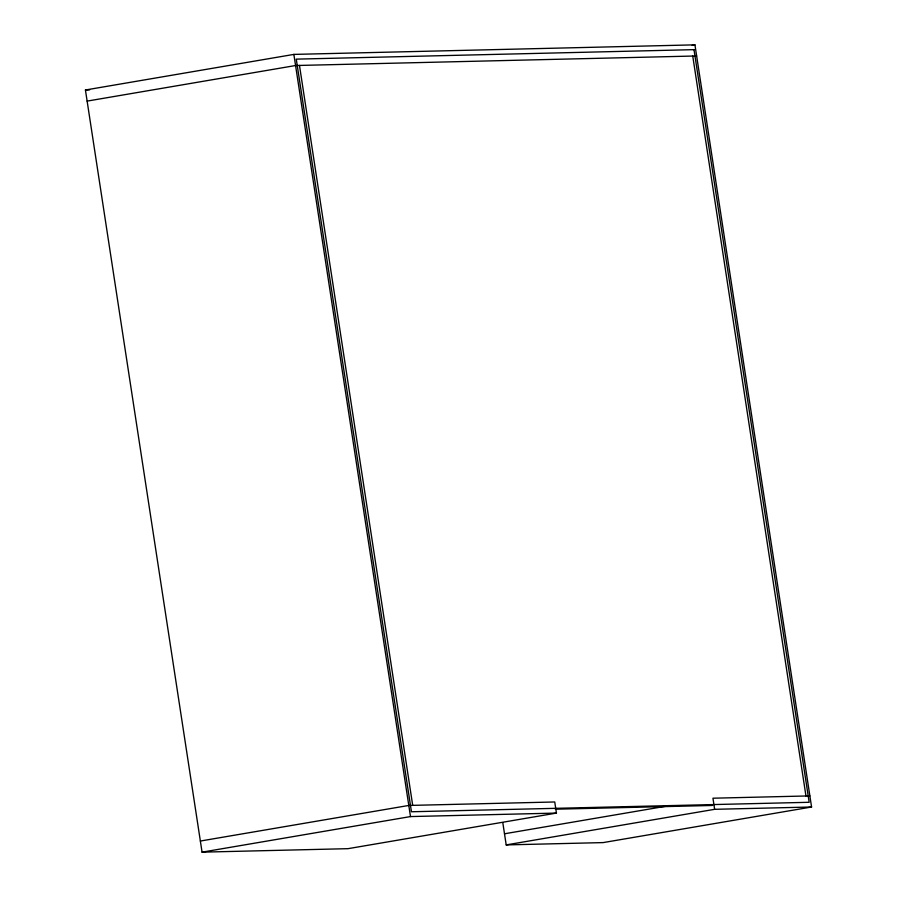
<?xml version="1.0" encoding="UTF-8"?>
<svg xmlns="http://www.w3.org/2000/svg" width="897" height="897" viewBox="0 0 897 897"><rect width="100%" height="100%" fill="white"/><g stroke="black" fill="none" stroke-linecap="round" stroke-linejoin="round"><path stroke-width="1.35" d="M200.356 841.038L408.797 805.45L554.738 801.974L556.443 813.086L348.002 848.674L202.06 852.15L85.428 89.992L293.868 54.403L694.94 44.85L811.572 807.008L603.132 842.597L506.2 844.907L502.813 822.728M87.132 101.103L295.573 65.526L696.644 55.962M692.181 45.321L694.94 44.85M202.06 852.15L410.501 816.573L556.443 813.086M504.506 833.784L667.39 805.977M506.2 844.907L714.64 809.318L811.572 807.008M85.428 89.992L89.622 89.891M809.868 795.897L712.947 798.207L714.64 809.318M555.333 809.206L712.184 805.472M692.742 56.063L805.966 795.987M299.475 65.425L412.698 805.36M293.868 54.403L410.501 816.573M693.998 49.649L296.268 59.135L411.443 811.763L809.172 802.288L693.998 49.649"/></g></svg>
